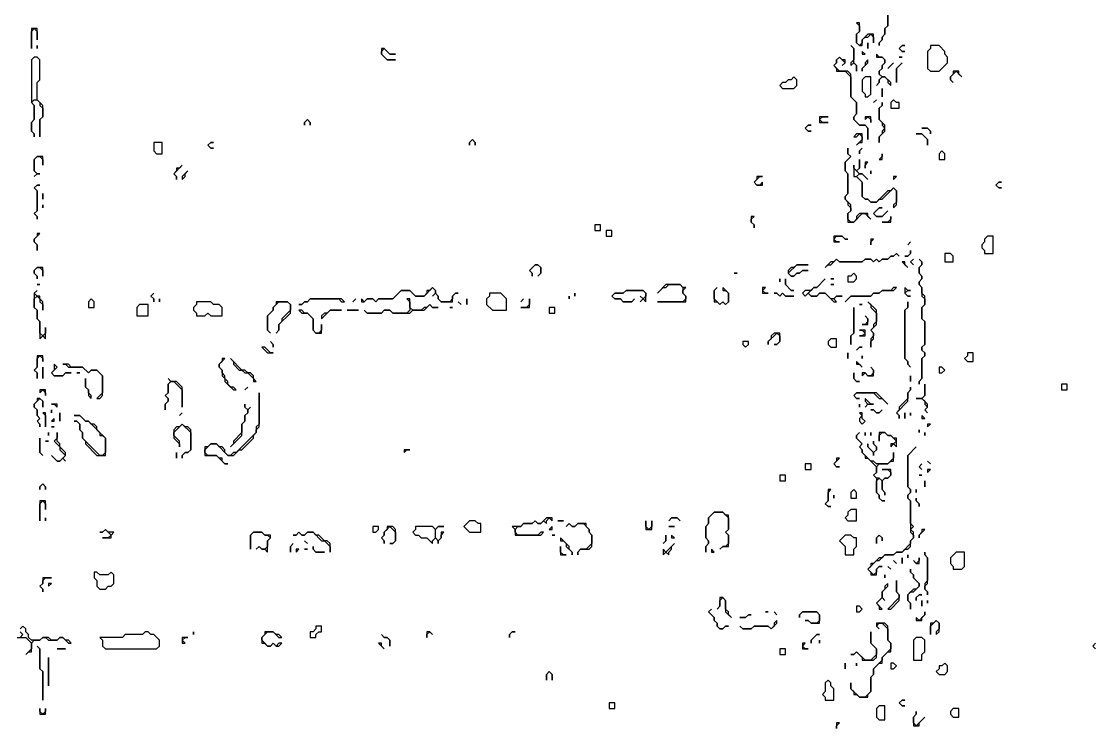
# Model space of a CAD drawing. Header units: metres. Extents: x 0 to 3575, y 1 to 2763.
# Drawn here: x 3197.5 to 3575, y 599 to 847.5 of the extents above; entities that cross this region are included whole.
import ezdxf

# ---------------------------------------------------------------- set-up
doc = ezdxf.new("R2010")
doc.units = ezdxf.units.M

msp = doc.modelspace()

# ---------------------------------------------------------------- linework, layer by layer
for points in [[(3502, 850), (3502, 846), (3501, 845), (3501, 843), (3500, 842), (3500, 841), (3499, 840), (3499, 839), (3499, 840), (3500, 841), (3500, 842), (3501, 843), (3501, 845), (3502, 846)], [(3491, 847), (3492, 846), (3492, 844), (3491, 843), (3491, 840), (3492, 839), (3493, 839), (3493, 841), (3494, 842), (3495, 842), (3496, 843), (3497, 842), (3497, 840), (3497, 843), (3495, 843), (3493, 841), (3493, 840), (3492, 839), (3491, 840), (3491, 843), (3492, 844), (3492, 847)], [(3201, 845), (3201, 838), (3201, 844), (3202, 845), (3203, 844), (3203, 841), (3203, 845)], [(3203, 839), (3203, 838)], [(3489, 839), (3490, 838), (3490, 834), (3489, 833), (3489, 832), (3490, 833), (3491, 832), (3491, 830), (3491, 832), (3490, 833), (3490, 838)], [(3495, 840), (3495, 838)], [(3507, 839), (3506, 838), (3507, 837), (3508, 837), (3507, 837), (3506, 838), (3507, 839), (3508, 839)], [(3517, 839), (3517, 838), (3516, 837), (3516, 831), (3517, 830), (3520, 830), (3523, 833), (3523, 835), (3522, 836), (3522, 837), (3520, 839)], [(3202, 835), (3201, 834), (3201, 819), (3202, 818), (3202, 813), (3201, 812), (3201, 809), (3202, 808), (3202, 807), (3202, 808), (3201, 809), (3201, 812), (3202, 813), (3202, 818), (3201, 819), (3202, 820), (3203, 820), (3204, 819), (3204, 818), (3205, 817), (3205, 814), (3204, 813), (3204, 807), (3204, 813), (3205, 814), (3205, 818), (3203, 820), (3203, 826), (3204, 827), (3204, 834), (3203, 835)], [(3324, 838), (3324, 836), (3326, 834), (3329, 834), (3326, 834), (3324, 836), (3324, 837), (3325, 838), (3327, 836), (3329, 836), (3327, 836), (3325, 838)], [(3485, 835), (3484, 834), (3484, 833), (3483, 832), (3484, 831), (3484, 830), (3487, 830), (3489, 828), (3489, 821), (3491, 819), (3491, 815), (3490, 814), (3490, 813), (3492, 811), (3494, 811), (3495, 810), (3495, 806), (3495, 810), (3494, 811), (3492, 811), (3490, 813), (3490, 814), (3491, 815), (3491, 819), (3489, 821), (3489, 829), (3488, 830), (3485, 830), (3483, 832), (3484, 833), (3484, 834), (3485, 835), (3487, 833), (3486, 832), (3487, 833), (3487, 834), (3486, 834)], [(3493, 837), (3493, 836), (3494, 836)], [(3498, 836), (3498, 835), (3500, 835), (3501, 834), (3501, 833), (3500, 832), (3500, 831), (3499, 830), (3499, 829), (3500, 828), (3499, 827), (3499, 826), (3498, 825), (3499, 826), (3499, 827), (3500, 828), (3501, 828), (3502, 827), (3502, 826), (3503, 825), (3503, 826), (3501, 828), (3500, 828), (3499, 829), (3499, 830), (3500, 831), (3500, 832), (3501, 833), (3501, 834), (3500, 835), (3499, 835)], [(3506, 835), (3507, 835)], [(3495, 834), (3494, 833), (3494, 832), (3493, 831), (3493, 830), (3493, 831), (3495, 833)], [(3504, 833), (3502, 831)], [(3507, 833), (3505, 831), (3505, 826), (3505, 831)], [(3469, 828), (3468, 827), (3467, 827), (3466, 826), (3465, 826), (3464, 825), (3465, 824), (3469, 824), (3470, 825), (3470, 827)], [(3494, 828), (3493, 827), (3493, 823), (3494, 822), (3494, 821), (3495, 821), (3496, 822), (3496, 828)], [(3525, 830), (3525, 829), (3524, 828), (3524, 827), (3525, 826), (3524, 827), (3524, 828), (3526, 830), (3528, 828), (3527, 829), (3527, 830)], [(3498, 823)], [(3500, 824), (3500, 821)], [(3498, 820), (3497, 819)], [(3504, 820), (3503, 819), (3503, 817), (3506, 817), (3506, 819), (3505, 819)], [(3500, 819), (3500, 818), (3499, 817), (3499, 813), (3500, 812), (3500, 811), (3501, 810), (3500, 809), (3500, 808), (3499, 807), (3499, 805), (3499, 807), (3501, 809), (3501, 811), (3499, 813), (3499, 817), (3500, 818)], [(3298, 813), (3297, 812), (3297, 811), (3297, 812), (3298, 813), (3299, 812), (3299, 811), (3299, 812)], [(3478, 814), (3478, 812), (3481, 812), (3479, 812), (3478, 813), (3479, 814), (3481, 814)], [(3494, 814), (3494, 813), (3495, 814), (3496, 813), (3496, 812), (3496, 814)], [(3300, 808)], [(3302, 808)], [(3474, 811), (3473, 810), (3474, 809), (3475, 809), (3474, 809), (3473, 810), (3474, 811), (3475, 811)], [(3491, 808), (3490, 807), (3491, 807), (3492, 808), (3493, 807), (3493, 806), (3491, 804), (3492, 805), (3493, 805), (3493, 808)], [(3512, 810)], [(3512, 808), (3514, 808), (3516, 806), (3516, 804), (3516, 806), (3514, 808)], [(3514, 810), (3516, 810), (3517, 809), (3517, 808), (3517, 809), (3516, 810)], [(3244, 805), (3244, 802), (3245, 801), (3247, 801), (3247, 805)], [(3264, 805), (3263, 804), (3264, 803), (3265, 803), (3264, 803), (3263, 804), (3264, 805), (3265, 805)], [(3300, 806)], [(3302, 806)], [(3356, 806), (3355, 805), (3355, 804), (3355, 805), (3356, 806), (3357, 805), (3357, 804), (3357, 805)], [(3489, 805)], [(3518, 805)], [(3488, 803), (3488, 801), (3489, 800), (3487, 798), (3487, 795), (3488, 794), (3488, 787), (3487, 786), (3487, 785), (3488, 784), (3488, 783), (3489, 782), (3489, 781), (3488, 780), (3488, 777), (3490, 777), (3493, 780), (3494, 780), (3496, 778), (3495, 779), (3495, 780), (3492, 780), (3491, 779), (3491, 778), (3490, 777), (3489, 777), (3488, 778), (3488, 780), (3489, 781), (3489, 783), (3487, 785), (3487, 786), (3488, 787), (3488, 794), (3487, 795), (3487, 798), (3489, 800), (3488, 801)], [(3490, 802)], [(3493, 803), (3492, 802), (3492, 801), (3492, 802)], [(3498, 802)], [(3500, 801), (3500, 800), (3499, 799), (3500, 799)], [(3518, 803)], [(3521, 802), (3520, 801), (3520, 799), (3522, 799), (3522, 801)], [(3203, 800), (3202, 799), (3202, 795), (3203, 794), (3202, 793), (3203, 794), (3204, 794), (3203, 794), (3202, 795), (3202, 799), (3203, 800), (3204, 800), (3205, 799), (3205, 797), (3205, 800)], [(3254, 797), (3253, 796), (3252, 796), (3252, 795), (3251, 794), (3252, 793), (3252, 792), (3252, 793), (3251, 794)], [(3256, 797)], [(3492, 799), (3492, 796), (3491, 795), (3490, 796), (3490, 797), (3490, 793), (3491, 793), (3493, 791), (3493, 786), (3494, 785), (3495, 785), (3496, 784), (3498, 784), (3499, 785), (3500, 785), (3504, 789), (3505, 788), (3505, 784), (3504, 783), (3504, 782), (3505, 783), (3505, 788), (3504, 789), (3503, 788), (3502, 788), (3498, 784), (3496, 784), (3495, 785), (3494, 785), (3493, 786), (3493, 791), (3491, 793), (3492, 794), (3493, 794), (3495, 792), (3493, 794), (3492, 794), (3491, 795), (3492, 796)], [(3494, 798), (3494, 796), (3494, 797), (3495, 798)], [(3256, 795), (3254, 793), (3254, 792), (3255, 793), (3255, 794)], [(3456, 793), (3456, 792), (3455, 791), (3456, 790), (3458, 790), (3458, 791), (3457, 790), (3456, 790), (3455, 791), (3457, 793), (3458, 793)], [(3496, 795), (3496, 794)], [(3504, 793), (3504, 792), (3505, 793)], [(3203, 790), (3202, 789), (3203, 788), (3203, 781), (3202, 780), (3203, 779), (3203, 778), (3203, 779), (3202, 780), (3203, 781), (3203, 788), (3202, 789), (3203, 790), (3204, 790)], [(3541, 791), (3540, 790), (3541, 789), (3542, 789), (3541, 789), (3540, 790), (3541, 791), (3542, 791)], [(3205, 787), (3205, 785)], [(3205, 783), (3205, 782)], [(3499, 782), (3497, 780), (3498, 779), (3500, 779), (3502, 781), (3500, 779), (3498, 779), (3497, 780), (3499, 782), (3500, 782)], [(3502, 783)], [(3454, 779), (3454, 777), (3455, 776), (3455, 775), (3455, 776), (3454, 777), (3454, 778), (3455, 779)], [(3503, 779), (3503, 778), (3502, 777), (3500, 777), (3503, 777)], [(3399, 776), (3399, 774), (3401, 774), (3401, 776)], [(3403, 774), (3403, 772), (3405, 772), (3405, 774)], [(3458, 777)], [(3458, 775)], [(3203, 773), (3203, 772), (3202, 771), (3202, 770), (3203, 769), (3203, 767), (3203, 769), (3202, 770), (3202, 771), (3204, 773)], [(3483, 772), (3483, 770), (3485, 770), (3484, 770), (3483, 771), (3484, 772), (3486, 772), (3487, 771), (3488, 771), (3487, 771), (3486, 772)], [(3496, 771), (3496, 769), (3496, 770), (3497, 771)], [(3537, 772), (3536, 771), (3536, 770), (3535, 769), (3535, 768), (3536, 767), (3536, 766), (3539, 766), (3539, 772)], [(3510, 767), (3510, 766), (3509, 765), (3508, 765), (3509, 765), (3510, 766)], [(3510, 770), (3509, 769)], [(3505, 766), (3504, 765), (3503, 765), (3502, 764), (3500, 764), (3499, 763), (3498, 764), (3497, 763), (3496, 764), (3494, 764), (3493, 763), (3485, 763), (3484, 764), (3483, 763), (3482, 763), (3480, 761), (3481, 762), (3482, 762), (3484, 764), (3485, 763), (3493, 763), (3494, 764), (3496, 764), (3497, 763), (3498, 764), (3499, 763), (3500, 764), (3502, 764), (3503, 765), (3504, 765), (3505, 766), (3506, 765)], [(3507, 763), (3509, 761), (3508, 762), (3508, 763)], [(3511, 764), (3510, 763), (3511, 762), (3510, 763)], [(3512, 766)], [(3513, 764), (3514, 763), (3514, 762), (3513, 761), (3513, 759), (3514, 758), (3514, 757), (3513, 756), (3513, 755), (3514, 754), (3514, 751), (3515, 750), (3515, 748), (3514, 747), (3514, 743), (3515, 742), (3515, 734), (3514, 733), (3514, 732), (3515, 731), (3515, 730), (3514, 729), (3514, 722), (3513, 721), (3513, 720), (3513, 721), (3514, 722), (3514, 729), (3515, 730), (3515, 731), (3514, 732), (3514, 733), (3515, 734), (3515, 742), (3514, 743), (3514, 747), (3515, 748), (3515, 751), (3514, 752), (3514, 754), (3513, 755), (3513, 756), (3514, 757), (3514, 758), (3513, 759), (3513, 761), (3514, 762), (3514, 763)], [(3522, 766), (3522, 763), (3525, 763), (3525, 765), (3524, 766)], [(3203, 761), (3202, 760), (3202, 759), (3203, 758), (3203, 757), (3203, 758), (3202, 759), (3202, 760), (3203, 761), (3204, 761), (3205, 760), (3205, 758), (3205, 761)], [(3378, 762), (3376, 760), (3377, 759), (3377, 758), (3377, 759), (3376, 760), (3378, 762), (3379, 762), (3380, 761), (3380, 759), (3379, 758), (3380, 759), (3380, 761), (3379, 762)], [(3448, 759), (3449, 759)], [(3470, 762), (3469, 761), (3468, 761), (3467, 760), (3467, 759), (3468, 758), (3469, 758), (3470, 759), (3471, 759), (3472, 760), (3474, 760), (3472, 760), (3471, 759), (3470, 759), (3469, 758), (3468, 758), (3467, 759), (3470, 762), (3474, 762)], [(3480, 759)], [(3490, 759), (3489, 758), (3488, 758), (3488, 756), (3490, 756), (3491, 757), (3491, 758)], [(3203, 755), (3204, 755)], [(3424, 755), (3421, 752), (3423, 754), (3424, 754), (3425, 755), (3429, 755), (3430, 754), (3430, 752), (3431, 751), (3431, 750), (3430, 749), (3421, 749), (3431, 749), (3431, 751), (3430, 752), (3430, 753), (3431, 754), (3430, 754), (3429, 755)], [(3440, 755)], [(3448, 757)], [(3464, 757), (3464, 756)], [(3466, 757), (3466, 755), (3468, 753), (3469, 753), (3468, 753), (3466, 755)], [(3480, 757), (3477, 754), (3476, 754), (3475, 753), (3473, 753), (3472, 752), (3473, 751), (3474, 752), (3475, 751), (3477, 751), (3478, 752), (3480, 752), (3483, 749), (3484, 749), (3483, 750), (3484, 751), (3486, 751), (3484, 751), (3483, 750), (3482, 750), (3480, 752), (3478, 752), (3477, 751), (3475, 751), (3474, 752), (3476, 754), (3477, 754)], [(3482, 757), (3483, 757)], [(3482, 755), (3483, 755)], [(3203, 753), (3202, 752), (3202, 747), (3203, 746), (3203, 743), (3204, 742), (3204, 736), (3205, 737), (3206, 736), (3206, 740), (3206, 738), (3205, 737), (3204, 738), (3204, 742), (3203, 743), (3203, 746), (3202, 747), (3202, 750), (3203, 751), (3204, 750), (3204, 749), (3205, 748), (3205, 746), (3205, 749), (3204, 750), (3204, 751), (3203, 751), (3202, 752)], [(3244, 752), (3243, 751), (3244, 750), (3244, 749), (3244, 750), (3243, 751)], [(3342, 754), (3341, 753), (3340, 753), (3340, 752), (3339, 751), (3336, 751), (3334, 753), (3331, 753), (3328, 750), (3323, 750), (3322, 749), (3321, 750), (3319, 750), (3318, 749), (3317, 750), (3317, 749), (3318, 749), (3319, 750), (3321, 750), (3322, 749), (3323, 750), (3328, 750), (3331, 753), (3334, 753), (3336, 751), (3339, 751), (3342, 754), (3343, 753), (3343, 752), (3342, 751), (3343, 752), (3344, 751), (3344, 750), (3345, 749), (3349, 749), (3349, 751), (3350, 752), (3351, 752), (3350, 752), (3349, 751), (3349, 750), (3348, 749), (3345, 749), (3344, 750), (3344, 751), (3343, 752), (3343, 753)], [(3354, 752)], [(3362, 752), (3362, 751), (3361, 750), (3361, 748), (3363, 746), (3368, 746), (3368, 750), (3366, 752)], [(3392, 752), (3392, 751)], [(3410, 753), (3409, 752), (3406, 752), (3405, 751), (3406, 750), (3408, 750), (3409, 749), (3412, 749), (3413, 750), (3412, 749), (3409, 749), (3408, 750), (3406, 750), (3405, 751), (3406, 752), (3409, 752), (3410, 753), (3416, 753), (3417, 752), (3417, 751), (3416, 750), (3415, 751), (3416, 750), (3415, 749), (3416, 750), (3417, 749), (3417, 752), (3416, 753)], [(3442, 754), (3441, 753), (3441, 749), (3442, 749), (3443, 748), (3444, 749), (3445, 748), (3446, 749), (3446, 752), (3444, 754), (3444, 753), (3445, 753), (3446, 752), (3446, 749), (3445, 748), (3444, 749), (3443, 748), (3441, 750), (3441, 753)], [(3458, 754), (3458, 752), (3460, 752), (3459, 752), (3458, 753), (3459, 754)], [(3461, 754)], [(3462, 752), (3463, 752), (3464, 751), (3465, 752), (3466, 751), (3469, 751), (3466, 751), (3465, 752), (3464, 751), (3463, 752)], [(3504, 754), (3503, 753), (3500, 753), (3499, 752), (3497, 752), (3496, 751), (3489, 751), (3487, 749), (3489, 751), (3496, 751), (3497, 752), (3499, 752), (3500, 753), (3504, 753), (3505, 754)], [(3508, 754), (3508, 752), (3509, 751), (3510, 751), (3509, 751), (3508, 752), (3509, 753), (3510, 753), (3509, 753)], [(3222, 750), (3221, 749), (3221, 747), (3223, 747), (3223, 749)], [(3239, 748), (3238, 747), (3238, 744), (3242, 744), (3242, 748)], [(3246, 750), (3246, 749)], [(3259, 749), (3259, 748), (3258, 747), (3258, 746), (3259, 745), (3259, 744), (3262, 744), (3263, 745), (3264, 744), (3268, 744), (3268, 747), (3267, 748), (3265, 748), (3264, 749)], [(3287, 749), (3287, 748), (3286, 747), (3286, 746), (3284, 744), (3284, 739), (3285, 738), (3284, 739), (3284, 744), (3286, 746), (3286, 747), (3288, 749), (3291, 749), (3292, 748), (3292, 746), (3289, 743), (3289, 742), (3288, 741), (3288, 739), (3287, 738), (3288, 739), (3288, 741), (3292, 745), (3292, 748), (3291, 749)], [(3299, 750), (3298, 749), (3297, 749), (3296, 748), (3295, 748), (3296, 748), (3297, 749), (3298, 749), (3299, 750), (3309, 750), (3310, 749), (3311, 749), (3310, 750)], [(3315, 750), (3314, 749)], [(3333, 750), (3334, 749), (3334, 746), (3333, 745), (3328, 745), (3327, 746), (3325, 746), (3324, 745), (3319, 745), (3318, 746), (3319, 745), (3324, 745), (3325, 746), (3327, 746), (3328, 745), (3334, 745), (3335, 746), (3339, 746), (3341, 748), (3342, 747), (3344, 747), (3342, 747), (3341, 748), (3340, 747), (3339, 747), (3338, 746), (3335, 746), (3334, 747), (3334, 750)], [(3351, 749), (3352, 748)], [(3354, 750), (3354, 748)], [(3376, 750), (3376, 748), (3375, 747), (3373, 747), (3376, 747)], [(3374, 750), (3373, 749)], [(3390, 751), (3390, 750)], [(3492, 748), (3493, 748)], [(3495, 749), (3496, 748), (3496, 747), (3498, 745), (3498, 742), (3497, 741), (3497, 740), (3496, 739), (3497, 738), (3497, 737), (3496, 736), (3496, 733), (3496, 735), (3497, 736), (3497, 738), (3496, 739), (3498, 741), (3498, 746)], [(3509, 749), (3509, 747), (3508, 746), (3508, 729), (3509, 728), (3509, 727), (3510, 726), (3509, 727), (3509, 728), (3508, 729), (3508, 746), (3509, 747)], [(3295, 746), (3296, 745), (3298, 745), (3300, 743), (3300, 739), (3301, 738), (3303, 738), (3303, 741), (3303, 739), (3302, 738), (3301, 738), (3300, 739), (3300, 743), (3298, 745), (3297, 745), (3296, 746)], [(3306, 746), (3305, 745), (3304, 745), (3303, 744), (3303, 743), (3306, 746), (3310, 746)], [(3312, 746), (3316, 746)], [(3348, 747), (3349, 747)], [(3383, 747), (3383, 745), (3385, 745), (3385, 747)], [(3490, 747), (3490, 738), (3489, 737), (3489, 734), (3489, 737), (3490, 738)], [(3492, 746)], [(3492, 744)], [(3494, 744), (3495, 743), (3495, 742), (3494, 741), (3493, 741), (3495, 741), (3495, 743)], [(3462, 738), (3461, 737), (3461, 736), (3460, 735), (3460, 734), (3460, 735), (3463, 738), (3464, 737), (3464, 735), (3463, 734), (3462, 734), (3463, 734), (3464, 735), (3464, 738)], [(3492, 739), (3493, 739), (3494, 738), (3493, 737), (3492, 737), (3494, 737), (3494, 739)], [(3282, 733), (3284, 731), (3286, 731), (3285, 731), (3283, 733)], [(3283, 735)], [(3285, 735), (3286, 734), (3286, 733), (3286, 734)], [(3451, 735), (3451, 734), (3452, 733), (3453, 734), (3453, 735)], [(3482, 736), (3481, 735), (3481, 734), (3482, 733), (3484, 733), (3484, 736)], [(3492, 733), (3491, 732), (3492, 733), (3493, 733)], [(3203, 730), (3203, 726), (3202, 725), (3203, 724), (3203, 722), (3203, 724), (3202, 725), (3203, 726), (3203, 729), (3204, 730), (3205, 729), (3205, 728), (3205, 730)], [(3268, 729), (3268, 728), (3267, 727), (3267, 726), (3268, 725), (3268, 723), (3269, 722), (3269, 721), (3272, 718), (3273, 718), (3272, 719), (3271, 719), (3270, 720), (3270, 721), (3269, 722), (3269, 723), (3268, 724), (3268, 725), (3267, 726), (3267, 727), (3269, 729)], [(3271, 729), (3272, 728), (3272, 727), (3274, 725), (3275, 725), (3276, 724), (3277, 724), (3279, 722), (3279, 721), (3280, 721), (3279, 722), (3279, 723), (3278, 724), (3277, 724), (3276, 725), (3275, 725)], [(3488, 731), (3488, 729)], [(3493, 730), (3493, 729)], [(3530, 731), (3530, 730), (3529, 729), (3530, 728), (3532, 728), (3532, 731)], [(3205, 726), (3205, 722)], [(3209, 727), (3209, 725), (3208, 724), (3209, 723), (3212, 723), (3213, 724), (3215, 724), (3213, 724), (3212, 723), (3209, 723), (3208, 724), (3210, 726)], [(3212, 727), (3213, 727), (3214, 726), (3219, 726), (3221, 724), (3222, 725), (3224, 725), (3226, 723), (3226, 717), (3224, 715), (3225, 715), (3226, 716), (3226, 723), (3224, 725), (3222, 725), (3221, 724), (3219, 726), (3215, 726), (3214, 727)], [(3489, 726)], [(3491, 728), (3491, 727), (3492, 727), (3493, 726)], [(3496, 726), (3497, 725), (3497, 724), (3496, 723), (3495, 723), (3494, 724), (3493, 724), (3493, 723), (3494, 724), (3495, 723), (3497, 723), (3497, 725)], [(3520, 726), (3520, 724), (3521, 724), (3522, 725), (3521, 726)], [(3217, 724), (3218, 724)], [(3220, 722), (3220, 719), (3221, 718), (3221, 716), (3222, 715), (3222, 716), (3221, 717), (3221, 718), (3220, 719)], [(3249, 722), (3250, 721), (3249, 720), (3249, 717), (3248, 716), (3249, 715), (3249, 714), (3248, 713), (3248, 711), (3248, 713), (3249, 714), (3249, 715), (3248, 716), (3249, 717), (3249, 720), (3250, 721), (3251, 721), (3254, 718), (3254, 712), (3254, 719), (3252, 721), (3250, 721)], [(3490, 724), (3490, 722), (3491, 721), (3492, 721), (3491, 721), (3490, 722)], [(3510, 723), (3510, 721)], [(3204, 718), (3204, 717), (3205, 718), (3206, 717), (3206, 716), (3206, 718)], [(3277, 719), (3276, 718)], [(3279, 719)], [(3486, 718)], [(3488, 718)], [(3510, 719), (3510, 718), (3509, 717), (3509, 715), (3506, 712), (3506, 711), (3505, 710), (3506, 709), (3506, 708), (3506, 709), (3505, 710), (3509, 714), (3509, 717), (3510, 718)], [(3515, 720), (3515, 716), (3514, 715), (3512, 715), (3514, 715), (3515, 714), (3515, 713), (3516, 712), (3515, 711), (3516, 710), (3515, 711), (3516, 712), (3516, 713), (3514, 715), (3515, 716)], [(3563, 720), (3563, 718), (3565, 718), (3565, 720)], [(3203, 715), (3203, 714), (3202, 713), (3202, 712), (3203, 711), (3203, 709), (3204, 708), (3203, 707), (3204, 706), (3204, 705), (3204, 706), (3203, 707), (3204, 708), (3203, 709), (3203, 711), (3202, 712), (3202, 713), (3204, 715), (3205, 714), (3205, 712), (3205, 714), (3204, 715)], [(3281, 717), (3281, 706), (3280, 705), (3280, 703), (3273, 696), (3272, 696), (3271, 695), (3270, 695), (3269, 696), (3269, 697), (3268, 698), (3267, 698), (3266, 699), (3264, 699), (3263, 698), (3262, 698), (3262, 695), (3266, 695), (3269, 692), (3270, 692), (3269, 692), (3268, 693), (3268, 694), (3267, 694), (3266, 695), (3263, 695), (3262, 696), (3262, 697), (3264, 699), (3266, 699), (3270, 695), (3272, 695), (3274, 697), (3275, 697), (3279, 701), (3279, 702), (3280, 703), (3280, 704), (3281, 705)], [(3276, 716)], [(3278, 717)], [(3278, 715)], [(3486, 716)], [(3488, 716)], [(3491, 717), (3490, 716), (3491, 715), (3492, 715), (3491, 715), (3490, 716), (3491, 717), (3497, 717), (3499, 715), (3500, 715), (3502, 713), (3498, 717)], [(3494, 715), (3494, 714), (3495, 713), (3494, 712), (3495, 713), (3497, 713), (3496, 713)], [(3512, 717)], [(3205, 710), (3206, 709), (3206, 705), (3206, 710)], [(3208, 713), (3209, 713), (3210, 712), (3210, 713)], [(3208, 711), (3208, 710)], [(3211, 710), (3211, 707)], [(3251, 710)], [(3254, 710), (3253, 709)], [(3276, 713), (3276, 712), (3277, 711), (3277, 710), (3276, 709), (3276, 707), (3275, 706), (3275, 703), (3272, 700), (3272, 699), (3271, 698), (3275, 702), (3275, 706), (3276, 707), (3276, 709), (3277, 710), (3277, 711), (3278, 712), (3277, 711), (3276, 712)], [(3492, 713), (3492, 712)], [(3492, 710), (3493, 709), (3492, 708), (3492, 707), (3493, 706), (3494, 707), (3493, 708), (3493, 710)], [(3496, 711), (3497, 711), (3498, 710), (3499, 710), (3500, 711), (3499, 710), (3498, 710), (3497, 711)], [(3508, 710), (3508, 708)], [(3510, 710), (3510, 709)], [(3209, 708), (3208, 707), (3209, 707)], [(3216, 709), (3218, 709), (3220, 707), (3221, 707), (3225, 703), (3225, 702), (3226, 702), (3227, 701), (3227, 696), (3226, 695), (3225, 695), (3219, 701), (3219, 703), (3218, 704), (3218, 706), (3217, 707), (3216, 707), (3217, 707), (3218, 706), (3218, 704), (3219, 703), (3219, 701), (3220, 700), (3220, 699), (3224, 695), (3227, 695), (3227, 701), (3224, 704), (3224, 705), (3223, 706), (3222, 706), (3221, 707), (3220, 707), (3218, 709)], [(3249, 708)], [(3251, 708)], [(3254, 706), (3253, 705), (3252, 705), (3251, 704), (3251, 701), (3253, 699), (3253, 698), (3253, 700), (3251, 702), (3251, 703), (3254, 706), (3257, 703), (3257, 697), (3256, 696), (3255, 696), (3254, 695), (3254, 694), (3254, 695), (3255, 696), (3256, 696), (3257, 697), (3257, 704), (3256, 705), (3255, 705)], [(3495, 709)], [(3512, 709)], [(3514, 709), (3514, 708), (3515, 708)], [(3514, 706)], [(3516, 706), (3516, 705), (3517, 706)], [(3517, 708)], [(3207, 703), (3207, 702)], [(3208, 705), (3209, 705)], [(3210, 703), (3210, 701), (3209, 700), (3211, 698), (3211, 697), (3213, 695), (3211, 693), (3210, 693), (3208, 695), (3210, 693), (3211, 693), (3212, 694), (3213, 693), (3212, 694), (3213, 695), (3213, 696), (3211, 698), (3211, 699), (3210, 700)], [(3490, 705)], [(3492, 703), (3491, 702), (3491, 701), (3493, 699), (3492, 698), (3493, 697), (3493, 696), (3494, 695), (3494, 694), (3495, 694), (3498, 691), (3498, 689), (3497, 688), (3498, 687), (3498, 682), (3499, 681), (3499, 680), (3500, 679), (3501, 679), (3500, 679), (3499, 680), (3499, 681), (3498, 682), (3498, 686), (3499, 687), (3500, 686), (3500, 683), (3501, 682), (3501, 681), (3501, 682), (3500, 683), (3500, 686), (3501, 687), (3502, 687), (3503, 688), (3503, 690), (3500, 690), (3502, 690), (3503, 689), (3503, 688), (3502, 687), (3501, 687), (3500, 686), (3499, 687), (3498, 687), (3497, 688), (3498, 689), (3498, 691), (3499, 692), (3502, 692), (3503, 693), (3504, 693), (3504, 696), (3504, 694), (3502, 692), (3498, 692), (3497, 693), (3496, 693), (3493, 696), (3493, 697), (3492, 698), (3493, 699), (3491, 701), (3491, 702)], [(3494, 703), (3494, 702)], [(3496, 703), (3496, 702)], [(3499, 703), (3499, 700), (3499, 702), (3500, 703), (3501, 703), (3502, 702), (3503, 702), (3505, 700), (3504, 699), (3503, 699), (3503, 698), (3504, 699), (3505, 698), (3505, 701), (3504, 701), (3503, 702), (3502, 702), (3501, 703)], [(3513, 704), (3513, 703)], [(3515, 703), (3515, 702)], [(3204, 701), (3204, 696), (3205, 695), (3204, 696)], [(3206, 700), (3207, 700)], [(3497, 700), (3497, 699), (3498, 698), (3498, 697), (3497, 696), (3495, 698), (3495, 699), (3495, 698), (3497, 696), (3497, 695), (3497, 696), (3498, 697), (3498, 698), (3497, 699)], [(3208, 698)], [(3252, 696), (3252, 694)], [(3332, 697), (3332, 696), (3333, 697), (3334, 697)], [(3512, 698), (3509, 695), (3509, 684), (3510, 683), (3510, 682), (3509, 681), (3509, 680), (3510, 679), (3510, 668), (3511, 667), (3511, 666), (3510, 665), (3510, 664), (3507, 661), (3505, 661), (3504, 660), (3501, 660), (3500, 659), (3499, 659), (3497, 657), (3496, 657), (3496, 656), (3495, 655), (3496, 654), (3496, 653), (3498, 653), (3498, 655), (3499, 656), (3500, 656), (3499, 656), (3498, 655), (3498, 654), (3497, 653), (3495, 655), (3498, 658), (3499, 658), (3501, 660), (3504, 660), (3505, 661), (3507, 661), (3508, 662), (3509, 662), (3510, 663), (3510, 665), (3511, 666), (3511, 668), (3510, 669), (3511, 670), (3510, 671), (3510, 679), (3509, 680), (3509, 681), (3510, 682), (3510, 683), (3509, 684), (3509, 695)], [(3514, 695)], [(3516, 697)], [(3473, 692), (3473, 690), (3475, 690), (3475, 692)], [(3484, 694), (3484, 693), (3483, 692), (3484, 691), (3485, 691), (3484, 691), (3483, 692), (3485, 694)], [(3514, 692), (3513, 691), (3514, 690), (3513, 691)], [(3516, 693), (3517, 692)], [(3464, 688), (3464, 686), (3466, 686), (3466, 688)], [(3513, 688), (3514, 688)], [(3516, 690), (3516, 689), (3517, 690)], [(3205, 685), (3204, 684), (3204, 683), (3204, 684), (3205, 685), (3206, 684), (3206, 683), (3206, 684)], [(3515, 686), (3515, 684)], [(3481, 683), (3481, 679), (3480, 678), (3481, 677), (3482, 677), (3481, 677), (3480, 678), (3481, 679), (3481, 682), (3482, 683)], [(3483, 681), (3483, 680)], [(3490, 683), (3489, 682), (3489, 680), (3491, 680), (3491, 682)], [(3512, 683), (3512, 682)], [(3512, 680), (3512, 679), (3513, 678), (3513, 677), (3513, 678), (3512, 679)], [(3515, 682)], [(3204, 679), (3204, 672), (3204, 678), (3205, 679), (3206, 678), (3206, 676), (3206, 679)], [(3489, 676), (3488, 675), (3488, 674), (3487, 673), (3488, 672), (3491, 672), (3491, 676)], [(3206, 673), (3206, 672)], [(3355, 672), (3353, 670), (3355, 668), (3359, 668), (3359, 671), (3358, 671), (3357, 672)], [(3382, 673), (3380, 671), (3379, 671), (3378, 672), (3377, 671), (3374, 671), (3373, 670), (3370, 670), (3371, 669), (3371, 667), (3380, 667), (3381, 668), (3380, 668), (3379, 667), (3372, 667), (3371, 668), (3371, 669), (3372, 670), (3373, 670), (3374, 671), (3377, 671), (3378, 672), (3379, 671), (3380, 671), (3381, 672), (3382, 671), (3382, 672), (3383, 673), (3384, 672), (3384, 673)], [(3386, 672), (3388, 672)], [(3417, 672), (3417, 669), (3419, 669), (3419, 672), (3419, 670), (3418, 669), (3417, 670)], [(3426, 673), (3425, 672), (3426, 673), (3428, 673), (3429, 672), (3428, 673)], [(3441, 675), (3439, 673), (3439, 671), (3438, 670), (3438, 666), (3439, 665), (3439, 664), (3438, 663), (3438, 661), (3438, 663), (3439, 664), (3439, 665), (3438, 666), (3438, 670), (3439, 671), (3439, 673), (3441, 675), (3444, 675), (3446, 673), (3446, 669), (3445, 668), (3446, 667), (3446, 664), (3445, 663), (3444, 663), (3443, 662), (3444, 663), (3446, 663), (3446, 667), (3445, 668), (3446, 669), (3446, 674), (3445, 674), (3444, 675)], [(3512, 675)], [(3516, 674)], [(3516, 672)], [(3227, 669), (3226, 668), (3225, 668), (3226, 668), (3227, 669), (3229, 667), (3228, 666), (3226, 666), (3229, 666), (3229, 667), (3230, 668), (3228, 668)], [(3321, 670), (3321, 668), (3322, 668), (3323, 669), (3323, 670)], [(3326, 670), (3326, 669), (3325, 668), (3325, 667), (3324, 666), (3325, 665), (3325, 664), (3325, 665), (3324, 666), (3325, 667), (3325, 668), (3327, 670), (3329, 668), (3329, 665), (3328, 664), (3327, 664), (3328, 664), (3329, 665), (3329, 669), (3328, 670)], [(3336, 670), (3336, 669), (3335, 668), (3336, 667), (3337, 667), (3338, 666), (3340, 666), (3342, 664), (3342, 665), (3343, 666), (3344, 665), (3344, 664), (3344, 665), (3345, 666), (3345, 667), (3346, 668), (3345, 668), (3345, 666), (3344, 665), (3343, 666), (3343, 669), (3344, 670), (3346, 670), (3344, 670), (3343, 669), (3342, 670)], [(3384, 670), (3383, 669), (3384, 669)], [(3387, 670)], [(3390, 671), (3389, 670), (3390, 671), (3391, 670), (3392, 670), (3393, 671), (3395, 671), (3397, 669), (3397, 668), (3398, 667), (3398, 664), (3396, 662), (3394, 662), (3393, 661), (3393, 660), (3393, 661), (3394, 662), (3397, 662), (3398, 663), (3398, 667), (3397, 668), (3397, 669), (3396, 670), (3396, 671), (3393, 671), (3392, 670), (3391, 670)], [(3425, 670), (3427, 670)], [(3429, 670)], [(3514, 669), (3514, 668), (3513, 667), (3513, 666), (3513, 667), (3515, 669)], [(3279, 668), (3278, 667), (3278, 662), (3278, 667), (3279, 668), (3282, 668), (3283, 667), (3284, 667), (3285, 666), (3284, 665), (3284, 663), (3283, 662), (3282, 662), (3281, 663), (3280, 662), (3281, 663), (3282, 662), (3283, 662), (3284, 661), (3284, 665), (3285, 666), (3285, 667), (3283, 667), (3282, 668)], [(3295, 668), (3294, 667), (3293, 667), (3294, 667), (3295, 668), (3296, 667), (3297, 667), (3298, 668), (3300, 668), (3303, 665), (3304, 665), (3306, 663), (3306, 661), (3306, 664), (3305, 665), (3304, 665), (3302, 667), (3301, 667), (3300, 668), (3298, 668), (3297, 667), (3296, 667)], [(3295, 665)], [(3297, 665), (3298, 664)], [(3384, 667), (3385, 667)], [(3387, 666), (3387, 665), (3388, 665), (3389, 664), (3389, 663), (3391, 661), (3391, 660), (3391, 661), (3390, 662), (3390, 663)], [(3424, 667), (3424, 665), (3423, 664), (3424, 665)], [(3426, 667), (3426, 666), (3427, 666)], [(3487, 667), (3485, 665), (3487, 663), (3487, 660), (3490, 660), (3490, 662), (3491, 663), (3491, 666), (3490, 666), (3489, 667)], [(3499, 667), (3498, 666), (3498, 664), (3498, 666), (3499, 667), (3500, 666), (3500, 665), (3500, 666)], [(3293, 664), (3292, 663), (3292, 661), (3292, 663)], [(3294, 662), (3294, 661), (3295, 662)], [(3297, 662), (3298, 662)], [(3300, 663), (3300, 662), (3301, 661), (3304, 661), (3301, 661), (3300, 662)], [(3387, 663), (3387, 660), (3389, 660), (3388, 660), (3387, 661)], [(3427, 664), (3424, 661), (3423, 662), (3423, 660), (3424, 661), (3425, 660), (3425, 661), (3426, 662), (3426, 663)], [(3440, 662), (3440, 661), (3441, 661)], [(3511, 661)], [(3512, 663)], [(3515, 661), (3515, 660), (3516, 659), (3516, 651), (3515, 650), (3515, 648), (3516, 647), (3516, 646), (3516, 647), (3515, 648), (3515, 649), (3516, 650), (3516, 659), (3515, 660)], [(3526, 661), (3524, 659), (3524, 657), (3525, 656), (3525, 655), (3528, 655), (3529, 656), (3529, 661)], [(3502, 658)], [(3504, 658), (3505, 657)], [(3507, 659), (3507, 657)], [(3509, 660), (3509, 659)], [(3509, 657)], [(3513, 659), (3513, 658), (3512, 657), (3511, 658), (3512, 657), (3513, 657)], [(3223, 654), (3223, 652), (3224, 651), (3224, 649), (3225, 648), (3227, 648), (3228, 649), (3229, 649), (3230, 650), (3230, 653), (3229, 654), (3228, 653), (3225, 653), (3224, 654)], [(3502, 656), (3503, 655)], [(3510, 655), (3510, 654), (3511, 653), (3511, 652), (3513, 650), (3513, 649), (3512, 648), (3511, 648), (3509, 646), (3509, 644), (3510, 643), (3510, 641), (3510, 643), (3509, 644), (3509, 646), (3510, 647), (3511, 647), (3513, 649), (3513, 650), (3511, 652), (3511, 653), (3510, 654)], [(3205, 652), (3205, 650), (3204, 649), (3205, 648), (3205, 647), (3205, 648), (3204, 649), (3205, 650), (3205, 651), (3206, 652), (3208, 652)], [(3207, 650), (3207, 649), (3208, 650)], [(3502, 650), (3501, 649), (3501, 648), (3500, 647), (3500, 645), (3498, 643), (3499, 642), (3499, 641), (3500, 641), (3498, 643), (3500, 645), (3501, 644), (3500, 645), (3500, 647), (3502, 649)], [(3501, 653), (3501, 652)], [(3505, 651), (3505, 647), (3506, 646), (3506, 645), (3502, 641), (3503, 641), (3506, 644), (3506, 646), (3505, 647)], [(3503, 653)], [(3506, 653)], [(3513, 646), (3512, 645), (3512, 644), (3512, 645), (3513, 646), (3514, 646)], [(3443, 645), (3443, 642), (3442, 641), (3443, 642), (3443, 644), (3444, 645), (3445, 644), (3445, 640), (3447, 638), (3446, 639), (3446, 640), (3445, 641), (3445, 644), (3444, 645)], [(3491, 642), (3491, 640), (3492, 640), (3493, 641), (3492, 642)], [(3514, 644), (3514, 642)], [(3516, 644), (3516, 643)], [(3440, 641), (3439, 640), (3441, 638), (3441, 637), (3442, 636), (3442, 635), (3443, 634), (3444, 634), (3445, 635), (3446, 635), (3445, 635), (3444, 634), (3443, 634), (3442, 635), (3442, 636), (3441, 637), (3441, 638), (3439, 640)], [(3453, 639), (3452, 638), (3450, 638), (3452, 638), (3453, 639), (3454, 639)], [(3459, 640), (3460, 640)], [(3462, 640), (3463, 639)], [(3472, 640), (3471, 639), (3471, 638), (3471, 639), (3472, 640), (3477, 640), (3478, 639), (3478, 637), (3477, 636), (3475, 636), (3474, 637), (3473, 637), (3474, 637), (3475, 636), (3478, 636), (3478, 639), (3477, 640)], [(3515, 640), (3515, 639), (3513, 637), (3512, 638), (3512, 637), (3514, 637), (3514, 638), (3515, 639)], [(3301, 635), (3301, 634), (3300, 633), (3299, 633), (3299, 631), (3301, 631), (3301, 632), (3302, 633), (3303, 633), (3303, 635)], [(3463, 637), (3462, 636), (3462, 635), (3461, 634), (3460, 635), (3455, 635), (3454, 634), (3451, 634), (3450, 635), (3451, 634), (3454, 634), (3455, 635), (3460, 635), (3461, 634), (3463, 636)], [(3498, 636), (3498, 635), (3499, 634), (3498, 635), (3499, 636), (3500, 636), (3502, 634), (3502, 630), (3503, 629), (3503, 627), (3500, 624), (3500, 623), (3497, 620), (3497, 618), (3496, 617), (3496, 612), (3494, 610), (3492, 610), (3489, 613), (3489, 615), (3489, 613), (3490, 612), (3490, 611), (3491, 611), (3492, 610), (3495, 610), (3495, 611), (3496, 612), (3496, 617), (3497, 618), (3497, 620), (3499, 622), (3500, 622), (3500, 624), (3502, 626), (3503, 626), (3503, 629), (3502, 630), (3502, 635), (3501, 636)], [(3519, 637), (3518, 636), (3517, 636), (3517, 632), (3517, 635), (3519, 637), (3520, 636), (3520, 634), (3519, 633), (3519, 632), (3520, 633), (3520, 636)], [(3241, 633), (3240, 632), (3234, 632), (3233, 631), (3225, 631), (3226, 630), (3226, 628), (3227, 627), (3245, 627), (3246, 628), (3246, 630), (3244, 632), (3243, 632), (3242, 633)], [(3254, 631), (3254, 629), (3255, 629), (3254, 630), (3255, 631), (3256, 631)], [(3258, 633), (3258, 632)], [(3260, 633)], [(3260, 631)], [(3283, 633), (3283, 632), (3282, 631), (3282, 629), (3283, 629), (3284, 628), (3285, 628), (3286, 629), (3287, 628), (3288, 628), (3289, 629), (3288, 629), (3287, 628), (3286, 629), (3285, 628), (3284, 628), (3282, 630), (3282, 631), (3284, 633), (3286, 633), (3288, 631), (3289, 631), (3288, 632), (3287, 632), (3286, 633)], [(3322, 633)], [(3322, 631)], [(3324, 632), (3325, 631), (3326, 631), (3327, 630), (3327, 628), (3327, 630), (3326, 631), (3325, 631)], [(3340, 633), (3340, 631), (3340, 632), (3341, 633), (3342, 632), (3341, 633)], [(3370, 633), (3369, 632), (3369, 631), (3369, 632), (3370, 633), (3371, 633)], [(3371, 631)], [(3477, 632), (3475, 630), (3475, 629), (3475, 630), (3477, 632), (3478, 632)], [(3496, 633), (3496, 629), (3498, 627), (3498, 625), (3496, 623), (3494, 623), (3491, 626), (3490, 625), (3489, 625), (3490, 625), (3491, 626), (3493, 624), (3493, 623), (3497, 623), (3498, 624), (3498, 627), (3496, 629)], [(3498, 632)], [(3512, 631), (3511, 630), (3511, 623), (3514, 623), (3514, 625), (3515, 626), (3515, 630), (3514, 631)], [(3203, 628), (3204, 627), (3204, 620), (3205, 619), (3205, 609), (3205, 619), (3204, 620), (3204, 627)], [(3210, 627), (3213, 627)], [(3215, 627)], [(3258, 630)], [(3323, 629), (3325, 627), (3324, 628), (3324, 629)], [(3464, 627), (3464, 625), (3466, 625), (3466, 627)], [(3472, 629), (3472, 627), (3474, 627), (3473, 627), (3472, 628), (3473, 629)], [(3478, 630), (3478, 629)], [(3575, 629), (3574, 628), (3575, 627), (3574, 628)], [(3207, 626)], [(3207, 624), (3207, 614)], [(3487, 622), (3487, 620)], [(3489, 621)], [(3491, 622), (3491, 621)], [(3503, 622), (3503, 620), (3504, 620), (3505, 621), (3504, 622)], [(3522, 622), (3521, 621), (3520, 621), (3520, 620), (3519, 619), (3520, 618), (3522, 618), (3523, 619), (3523, 621)], [(3383, 619), (3382, 618), (3382, 616), (3382, 618), (3383, 619), (3384, 618), (3384, 616), (3384, 618)], [(3481, 616), (3480, 615), (3480, 612), (3479, 611), (3480, 610), (3480, 609), (3483, 609), (3483, 613), (3482, 614), (3482, 615)], [(3492, 617)], [(3404, 608), (3404, 606), (3406, 606), (3406, 608)], [(3507, 609), (3506, 608), (3507, 607), (3508, 607), (3507, 607), (3506, 608), (3507, 609), (3508, 609)], [(3511, 608)], [(3514, 611)], [(3516, 609)], [(3204, 606), (3204, 604), (3206, 604), (3206, 606), (3206, 605), (3205, 604), (3204, 605)], [(3499, 607), (3498, 606), (3498, 603), (3499, 602), (3501, 602), (3501, 607)], [(3512, 605), (3512, 604), (3511, 603), (3511, 600), (3513, 600), (3513, 601), (3515, 603), (3512, 600), (3511, 601), (3511, 603), (3512, 604)], [(3525, 606), (3524, 605), (3524, 604), (3525, 603), (3527, 603), (3527, 606)], [(3484, 601), (3484, 599), (3484, 600), (3485, 601)]]:
    msp.add_lwpolyline(points, close=True)
for points in [[(3196, 631), (3199, 631), (3201, 629), (3201, 627), (3199, 625), (3200, 626), (3201, 626), (3201, 629), (3202, 630), (3204, 630), (3205, 631), (3206, 631), (3207, 630), (3210, 630), (3211, 631), (3212, 631), (3214, 629), (3215, 629), (3214, 630), (3213, 630), (3212, 631), (3211, 631), (3210, 630), (3208, 630), (3207, 631), (3205, 631), (3204, 630), (3201, 630), (3200, 631), (3200, 632), (3199, 633), (3199, 634), (3198, 635), (3197, 634)], [(3197, 633), (3198, 632), (3197, 631)]]:
    msp.add_lwpolyline(points)

doc.saveas('drawing.dxf')
